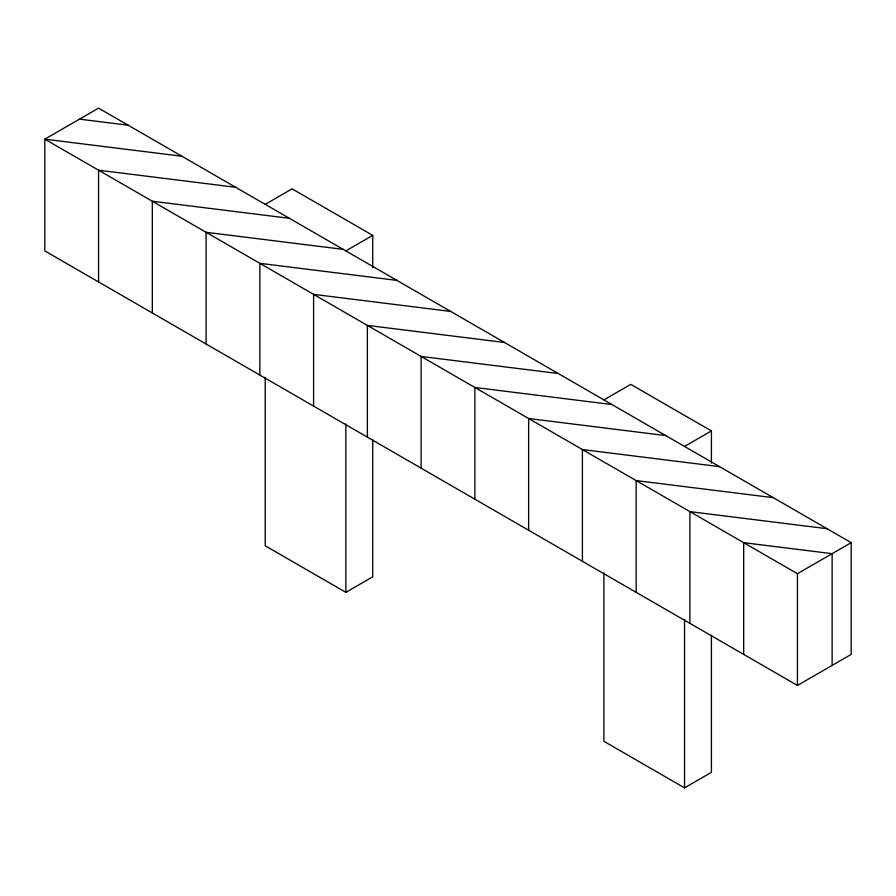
<?xml version="1.0" encoding="UTF-8"?>
<svg xmlns="http://www.w3.org/2000/svg" width="896" height="896" viewBox="0 0 896 896"><rect width="100%" height="100%" fill="white"/><g stroke="black" fill="none" stroke-linecap="round" stroke-linejoin="round"><path stroke-width="1.34" d="M265.216 204.344L292.096 188.832L372.736 235.39L372.736 267.568M345.856 250.902L372.736 235.39M603.904 399.885L630.784 384.373L711.424 430.931L711.424 463.109M265.216 377.339L265.216 545.776L345.856 592.334L372.736 576.811L372.736 439.678M684.544 446.443L711.424 430.931M181.888 156.24L44.8 139.171L797.44 573.698L851.2 542.662L851.2 654.405L797.44 685.44L44.8 250.902L44.8 139.171L98.56 108.136L851.2 542.662M603.904 572.88L603.904 741.317L684.544 787.864L711.424 772.352L711.424 635.219M79.486 119.146L128.128 125.205M235.648 187.275L98.56 170.206L98.56 281.949M289.408 218.31L152.32 201.242L152.32 312.984M343.168 249.357L206.08 232.288L206.08 344.019M396.928 280.392L259.84 263.323L259.84 375.054M450.688 311.427L313.6 294.358L313.6 406.101M504.448 342.474L367.36 325.394L367.36 437.136M558.208 373.509L421.12 356.44L421.12 468.171M611.968 404.544L474.88 387.475L474.88 499.206M665.728 435.579L528.64 418.51L528.64 530.253M719.488 466.626L582.4 449.546L582.4 561.288M773.248 497.661L636.16 480.592L636.16 592.323M827.008 528.696L689.92 511.627L689.92 623.37M832.126 665.414L832.126 553.672L743.68 542.662L743.68 654.405M797.44 573.698L797.44 685.44M684.544 619.438L684.544 787.864M345.856 423.898L345.856 592.334"/></g></svg>
